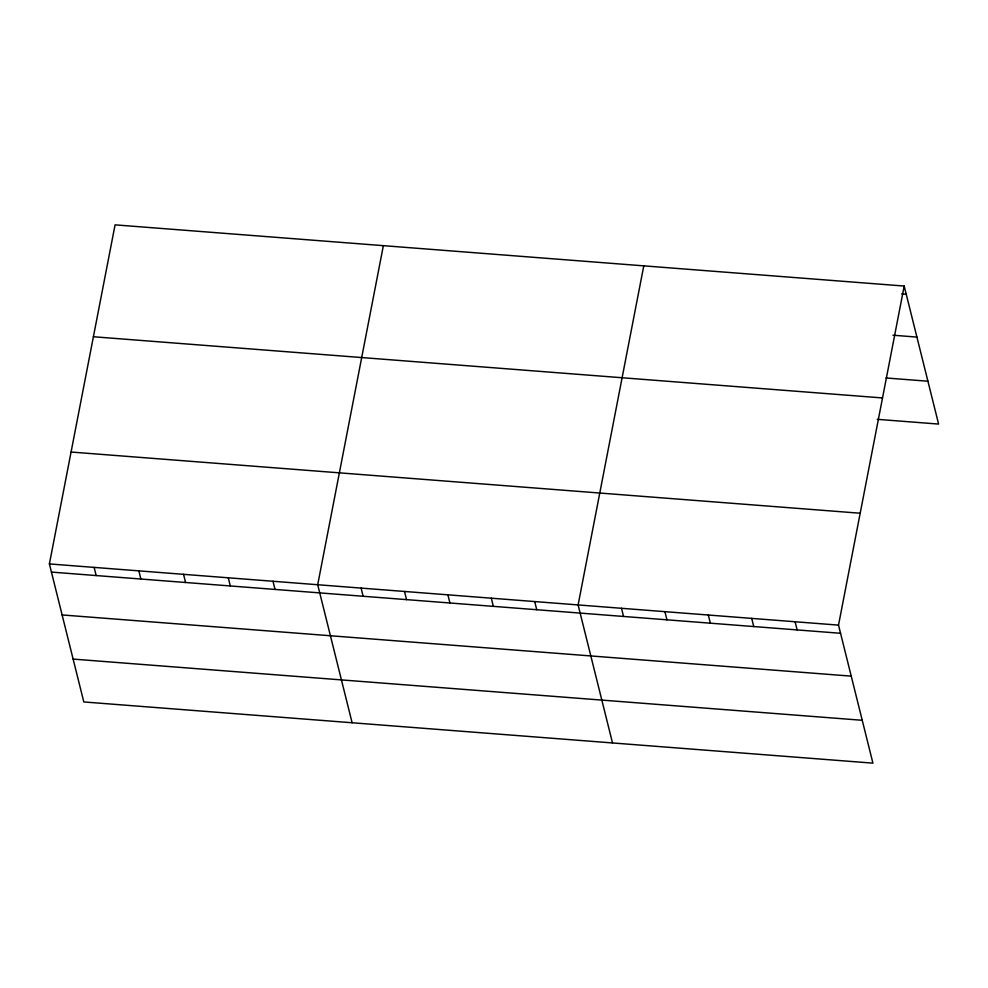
<?xml version="1.0" encoding="UTF-8"?>
<svg xmlns="http://www.w3.org/2000/svg" width="988" height="988" viewBox="0 0 988 988"><rect width="100%" height="100%" fill="white"/><g stroke="black" fill="none" stroke-linecap="round" stroke-linejoin="round"><path stroke-width="1.48" d="M904.193 286.051L838.516 625.12L872.923 763.144L83.807 701.949L49.4 563.926L115.077 224.856L904.193 286.051L938.6 424.074L877.245 419.32M383.369 245.666L317.704 584.735L352.111 722.747M643.781 265.858L578.104 604.928L612.511 742.951M901.735 293.881L906.231 294.226M892.967 335.216L916.913 337.081M886.014 377.972L927.917 381.22M93.403 336.747L882.519 397.942M71.074 452.035L860.19 513.229M49.4 563.926L838.516 625.12M51.438 572.089L840.553 633.283M62.12 614.944L851.236 676.138M73.124 659.095L862.24 720.289M795.105 621.761L797.143 629.924M751.707 618.389L753.745 626.553M708.31 615.018L710.347 623.193M664.912 611.658L666.949 619.822M621.501 608.287L623.539 616.463M534.706 601.556L536.743 609.732M491.308 598.197L493.333 606.36M447.897 594.825L449.935 603.001M404.5 591.466L406.537 599.63M361.102 588.095L363.139 596.27M272.984 581.265L275.022 589.428M228.265 577.795L230.303 585.958M183.546 574.324L185.583 582.5M138.839 570.854L140.864 579.03M94.119 567.396L96.157 575.559"/></g></svg>
